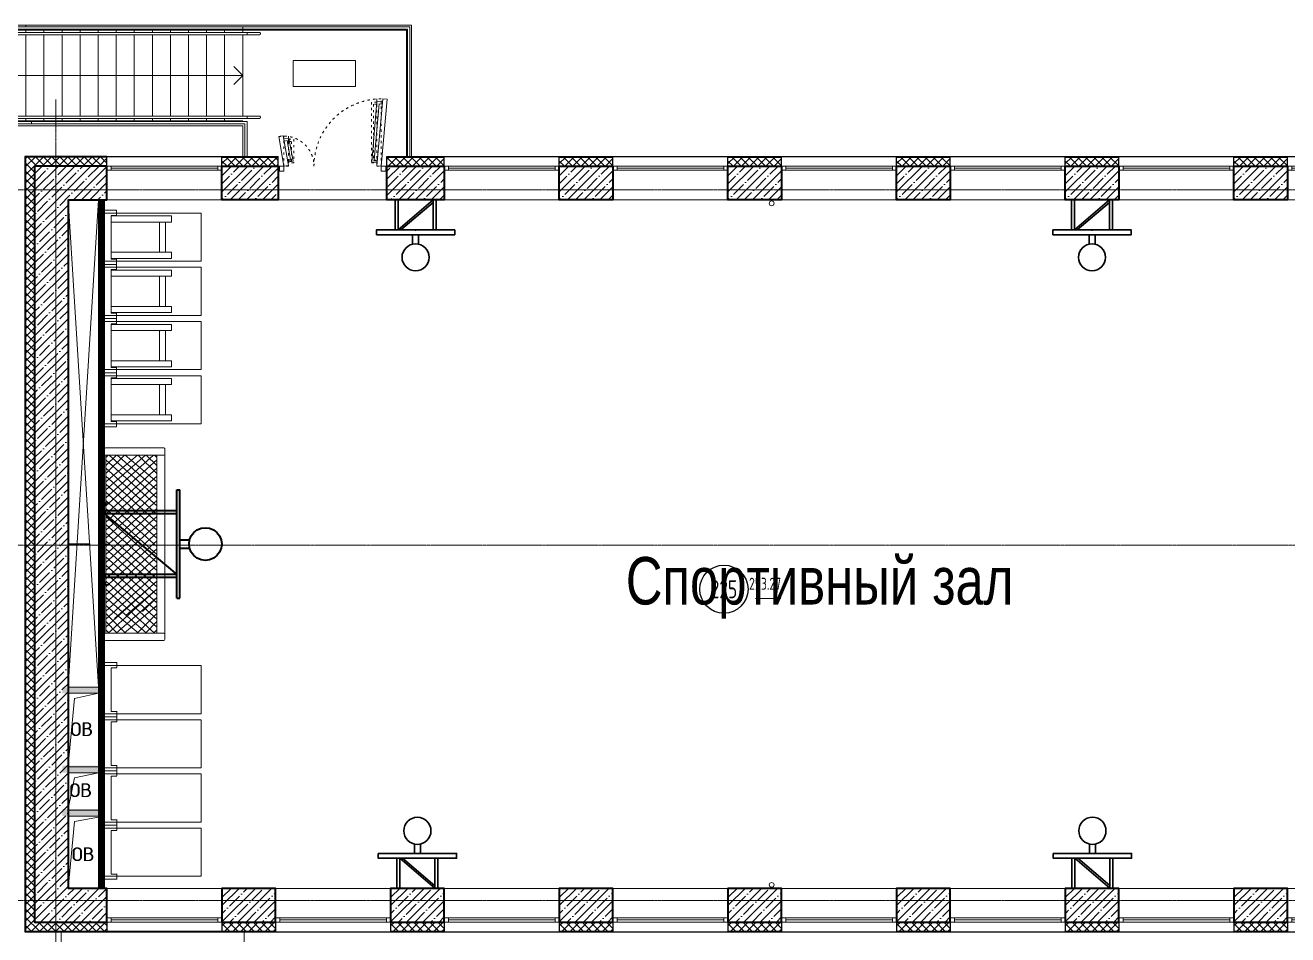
# Model space of a CAD drawing. Header units: millimetres. Extents: x 0 to 168960, y -92093 to 443706.
# Drawn here: x 11684 to 32644, y 239782 to 254888 of the extents above; entities that cross this region are included whole.
import ezdxf
from ezdxf.enums import TextEntityAlignment as Align

# ---------------------------------------------------------------- set-up
doc = ezdxf.new("R2018")
doc.units = ezdxf.units.MM
doc.linetypes.add('ACAD_ISO03W100', pattern=[30, 12, -18])
doc.linetypes.add('осевая', pattern=[50.8, 31.75, -6.35, 6.35, -6.35])
for name, color, linetype, lineweight in [('_0', 7, 'Continuous', 15), ('АР_Названия помещений', 124, 'Continuous', 5), ('АР_Номер помещения', 1, 'Continuous', 25), ('АР_Окна БЛОК', 250, 'Continuous', 13), ('АР_Помещения_площадь', 19, 'Continuous', 9), ('Лестницы', 250, 'Continuous', 13), ('Ограждение', 7, 'Continuous', 9), ('Стрелки вверх', 7, 'Continuous', 9), ('ТХ оборудование', 7, 'Continuous', 9)]:
    doc.layers.add(name, color=color, linetype=linetype, lineweight=lineweight)
doc.layers.add('АР_Сущ.Несущая стена', color=7, linetype='Continuous')
doc.layers.add('ТХ_спорт', color=42, linetype='Continuous')
doc.styles.add('ISOCPEUR', font='isocpeur.ttf', dxfattribs={"height": 175})
doc.styles.add('PDF ISOCPEUR', font='isocpeur.ttf')
doc.styles.get("Standard").update_dxf_attribs({"font": 'arial.ttf'})
pattern_1 = [(225, (302024.89, -201475.06), (67.35192, -67.35192), []), (315, (302024.89, -201475.06), (67.35192, 67.35192), [])]
pattern_2 = [(45, (-54601.8, 48134.54), (-134.70384, 134.70384), []), (45, (-54467.1, 48134.54), (-134.70384, 134.70384), [238.125, -47.625, 0, -47.625])]
pattern_3 = [(225, (304824.89, -201475.06), (67.35192, -67.35192), []), (315, (304824.89, -201475.06), (67.35192, 67.35192), [])]
pattern_4 = [(225, (307624.89, -201475.06), (67.35192, -67.35192), []), (315, (307624.89, -201475.06), (67.35192, 67.35192), [])]
pattern_5 = [(225, (310424.89, -201475.06), (67.35192, -67.35192), []), (315, (310424.89, -201475.06), (67.35192, 67.35192), [])]
pattern_6 = [(225, (313224.89, -201475.06), (67.35192, -67.35192), []), (315, (313224.89, -201475.06), (67.35192, 67.35192), [])]
pattern_7 = [(225, (316024.89, -201475.06), (67.35192, -67.35192), []), (315, (316024.89, -201475.06), (67.35192, 67.35192), [])]
pattern_8 = [(225, (318824.89, -201475.06), (67.35192, -67.35192), []), (315, (318824.89, -201475.06), (67.35192, 67.35192), [])]
pattern_9 = [(45, (-51801.8, 48134.54), (-134.70384, 134.70384), []), (45, (-51667.1, 48134.54), (-134.70384, 134.70384), [238.125, -47.625, 0, -47.625])]
pattern_10 = [(45, (-49001.8, 48134.54), (-134.70384, 134.70384), []), (45, (-48867.1, 48134.54), (-134.70384, 134.70384), [238.125, -47.625, 0, -47.625])]
pattern_11 = [(45, (-46201.8, 48134.54), (-134.70384, 134.70384), []), (45, (-46067.1, 48134.54), (-134.70384, 134.70384), [238.125, -47.625, 0, -47.625])]
pattern_12 = [(45, (-43401.8, 48134.54), (-134.70384, 134.70384), []), (45, (-43267.1, 48134.54), (-134.70384, 134.70384), [238.125, -47.625, 0, -47.625])]
pattern_13 = [(45, (-40601.8, 48134.54), (-134.70384, 134.70384), []), (45, (-40467.1, 48134.54), (-134.70384, 134.70384), [238.125, -47.625, 0, -47.625])]
pattern_14 = [(45, (-37801.8, 48134.54), (-134.70384, 134.70384), []), (45, (-37667.1, 48134.54), (-134.70384, 134.70384), [238.125, -47.625, 0, -47.625])]

# ---------------------------------------------------------------- blocks, each defined once
blk = doc.blocks.new('ОКНО 1910')
at = {"layer": 'АР_Окна БЛОК', "color": 8, "ltscale": 0.1}
for points in [[(178763, -124525), (180673, -124525), (180673, -125085), (178763, -125085)], [(178763, -125015), (180673, -125015), (180673, -125085), (178763, -125085)], [(178763, -125015), (178833, -125015), (178833, -125085), (178763, -125085)], [(180603, -125015), (180673, -125015), (180673, -125085), (180603, -125085)]]:
    blk.add_lwpolyline(points, close=True, dxfattribs=at)
blk.add_lwpolyline([(178833, -125050), (180603, -125050)], dxfattribs=at)
blk = doc.blocks.new('2 ЭТАЖ')
at = {"layer": 'АР_Сущ.Несущая стена', "ltscale": 0.1}
h = blk.add_hatch(dxfattribs=at)
h.set_pattern_fill('ANSI37', color=8, scale=30, angle=180)
h.paths.add_polyline_path([(121352, -88945), (120508, -88945), (120508, -89095), (121352, -89095)])
h.paths.add_polyline_path([(120152, -88580), (120002, -88580), (120002, -89095), (120508, -89095), (120508, -88945), (120152, -88945)])
h.paths.add_polyline_path([(120152, -76390), (120508, -76390), (120508, -76240), (120002, -76240), (120002, -88580), (120152, -88580)])
h.paths.add_polyline_path([(121352, -76240), (120508, -76240), (120508, -76390), (121352, -76390)])
h = blk.add_hatch(dxfattribs=at)
h.set_pattern_fill('ANSI37', color=8, scale=30, angle=180)
h.set_pattern_definition(pattern_1)
h.paths.add_polyline_path([(123262, -76390), (124197, -76390), (124197, -76240), (123262, -76240)])
h = blk.add_hatch(dxfattribs=at)
h.set_pattern_fill('ANSI37', color=8, scale=30, angle=180)
h.set_pattern_definition(pattern_3)
h.paths.add_polyline_path([(126002, -76390), (126952, -76390), (126952, -76240), (126002, -76240)])
h = blk.add_hatch(dxfattribs=at)
h.set_pattern_fill('ANSI37', color=8, scale=30, angle=180)
h.set_pattern_definition(pattern_4)
h.paths.add_polyline_path([(128862, -76390), (129752, -76390), (129752, -76240), (128862, -76240)])
h = blk.add_hatch(dxfattribs=at)
h.set_pattern_fill('ANSI37', color=8, scale=30, angle=180)
h.set_pattern_definition(pattern_5)
h.paths.add_polyline_path([(131662, -76390), (132552, -76390), (132552, -76240), (131662, -76240)])
h = blk.add_hatch(dxfattribs=at)
h.set_pattern_fill('ANSI37', color=8, scale=30, angle=180)
h.set_pattern_definition(pattern_6)
h.paths.add_polyline_path([(134462, -76390), (135352, -76390), (135352, -76240), (134462, -76240)])
h = blk.add_hatch(dxfattribs=at)
h.set_pattern_fill('ANSI37', color=8, scale=30, angle=180)
h.set_pattern_definition(pattern_7)
h.paths.add_polyline_path([(137262, -76390), (138152, -76390), (138152, -76240), (137262, -76240)])
h = blk.add_hatch(dxfattribs=at)
h.set_pattern_fill('ANSI37', color=8, scale=30, angle=180)
h.set_pattern_definition(pattern_8)
h.paths.add_polyline_path([(140062, -76390), (140952, -76390), (140952, -76240), (140062, -76240)])
at = {"layer": 'АР_Сущ.Несущая стена', "lineweight": 13, "ltscale": 10000}
h = blk.add_hatch(dxfattribs=at)
h.set_pattern_fill('ANSI35', color=8, scale=30)
h.paths.add_polyline_path([(120508, -76780), (120152, -76780), (120152, -82680), (120508, -82680)])
h.paths.add_polyline_path([(121352, -76390), (120508, -76390), (120508, -76780), (121352, -76780)])
h.paths.add_polyline_path([(121352, -76780), (120508, -76780), (120508, -82680), (120712, -82680), (120712, -76950), (121352, -76950)])
h.paths.add_polyline_path([(120508, -76390), (120152, -76390), (120152, -76780), (120508, -76780)])
h.paths.add_polyline_path([(120508, -82680), (120152, -82680), (120152, -88945), (120508, -88945)])
h.paths.add_polyline_path([(120712, -82680), (120508, -82680), (120508, -88945), (121352, -88945), (121352, -88385), (120712, -88385)])
h = blk.add_hatch(dxfattribs=at)
h.set_pattern_fill('ANSI35', color=8, scale=30)
h.set_pattern_definition(pattern_2)
h.paths.add_polyline_path([(124197, -76950), (124197, -76595), (123272, -76595), (123272, -76950)])
h.paths.add_polyline_path([(124197, -76595), (124197, -76390), (123272, -76390), (123272, -76595)])
h = blk.add_hatch(dxfattribs=at)
h.set_pattern_fill('ANSI35', color=8, scale=30)
h.set_pattern_definition(pattern_9)
h.paths.add_polyline_path([(126952, -76950), (126952, -76595), (126002, -76595), (126002, -76950)])
h.paths.add_polyline_path([(126952, -76595), (126952, -76390), (126002, -76390), (126002, -76595)])
h = blk.add_hatch(dxfattribs=at)
h.set_pattern_fill('ANSI35', color=8, scale=30)
h.set_pattern_definition(pattern_10)
h.paths.add_polyline_path([(129752, -76950), (129752, -76595), (128872, -76595), (128872, -76950)])
h.paths.add_polyline_path([(129752, -76595), (129752, -76390), (128872, -76390), (128872, -76595)])
h = blk.add_hatch(dxfattribs=at)
h.set_pattern_fill('ANSI35', color=8, scale=30)
h.set_pattern_definition(pattern_11)
h.paths.add_polyline_path([(132552, -76950), (132552, -76595), (131672, -76595), (131672, -76950)])
h.paths.add_polyline_path([(132552, -76595), (132552, -76390), (131672, -76390), (131672, -76595)])
h = blk.add_hatch(dxfattribs=at)
h.set_pattern_fill('ANSI35', color=8, scale=30)
h.set_pattern_definition(pattern_12)
h.paths.add_polyline_path([(135352, -76950), (135352, -76595), (134472, -76595), (134472, -76950)])
h.paths.add_polyline_path([(135352, -76595), (135352, -76390), (134472, -76390), (134472, -76595)])
h = blk.add_hatch(dxfattribs=at)
h.set_pattern_fill('ANSI35', color=8, scale=30)
h.set_pattern_definition(pattern_13)
h.paths.add_polyline_path([(138152, -76950), (138152, -76595), (137272, -76595), (137272, -76950)])
h.paths.add_polyline_path([(138152, -76595), (138152, -76390), (137272, -76390), (137272, -76595)])
h = blk.add_hatch(dxfattribs=at)
h.set_pattern_fill('ANSI35', color=8, scale=30)
h.set_pattern_definition(pattern_14)
h.paths.add_polyline_path([(140952, -76950), (140952, -76595), (140072, -76595), (140072, -76950)])
h.paths.add_polyline_path([(140952, -76595), (140952, -76390), (140072, -76390), (140072, -76595)])
at = {"layer": 'АР_Сущ.Несущая стена', "lineweight": 30, "transparency": 33554559}
blk.add_hatch(color=8, dxfattribs=at).paths.add_polyline_path([(120561, -82658), (120556, -82662), (120552, -82666), (120556, -82670), (120561, -82675), (120565, -82670), (120569, -82666), (120565, -82662)])
at = {"layer": 'АР_Сущ.Несущая стена', "lineweight": 13, "ltscale": 10000}
h = blk.add_hatch(dxfattribs=at)
h.set_pattern_fill('ANSI35', color=8, scale=30)
h.set_pattern_definition(pattern_2)
h.paths.add_polyline_path([(124152, -88385), (124152, -88740), (123272, -88740), (123272, -88385)])
h.paths.add_polyline_path([(124152, -88740), (124152, -88945), (123272, -88945), (123272, -88740)])
h = blk.add_hatch(dxfattribs=at)
h.set_pattern_fill('ANSI35', color=8, scale=30)
h.set_pattern_definition(pattern_9)
h.paths.add_polyline_path([(126952, -88385), (126952, -88740), (126072, -88740), (126072, -88385)])
h.paths.add_polyline_path([(126952, -88740), (126952, -88945), (126072, -88945), (126072, -88740)])
h = blk.add_hatch(dxfattribs=at)
h.set_pattern_fill('ANSI35', color=8, scale=30)
h.set_pattern_definition(pattern_10)
h.paths.add_polyline_path([(129752, -88385), (129752, -88740), (128872, -88740), (128872, -88385)])
h.paths.add_polyline_path([(129752, -88740), (129752, -88945), (128872, -88945), (128872, -88740)])
h = blk.add_hatch(dxfattribs=at)
h.set_pattern_fill('ANSI35', color=8, scale=30)
h.set_pattern_definition(pattern_11)
h.paths.add_polyline_path([(132552, -88385), (132552, -88740), (131672, -88740), (131672, -88385)])
h.paths.add_polyline_path([(132552, -88740), (132552, -88945), (131672, -88945), (131672, -88740)])
h = blk.add_hatch(dxfattribs=at)
h.set_pattern_fill('ANSI35', color=8, scale=30)
h.set_pattern_definition(pattern_12)
h.paths.add_polyline_path([(135352, -88385), (135352, -88740), (134472, -88740), (134472, -88385)])
h.paths.add_polyline_path([(135352, -88740), (135352, -88945), (134472, -88945), (134472, -88740)])
h = blk.add_hatch(dxfattribs=at)
h.set_pattern_fill('ANSI35', color=8, scale=30)
h.set_pattern_definition(pattern_13)
h.paths.add_polyline_path([(138152, -88385), (138152, -88740), (137272, -88740), (137272, -88385)])
h.paths.add_polyline_path([(138152, -88740), (138152, -88945), (137272, -88945), (137272, -88740)])
h = blk.add_hatch(dxfattribs=at)
h.set_pattern_fill('ANSI35', color=8, scale=30)
h.set_pattern_definition(pattern_14)
h.paths.add_polyline_path([(140952, -88385), (140952, -88740), (140072, -88740), (140072, -88385)])
h.paths.add_polyline_path([(140952, -88740), (140952, -88945), (140072, -88945), (140072, -88740)])
at = {"layer": 'АР_Сущ.Несущая стена', "ltscale": 0.1}
h = blk.add_hatch(dxfattribs=at)
h.set_pattern_fill('ANSI37', color=8, scale=30, angle=180)
h.set_pattern_definition(pattern_1)
h.paths.add_polyline_path([(123262, -88945), (124152, -88945), (124152, -89095), (123262, -89095)])
h = blk.add_hatch(dxfattribs=at)
h.set_pattern_fill('ANSI37', color=8, scale=30, angle=180)
h.set_pattern_definition(pattern_3)
h.paths.add_polyline_path([(126062, -88945), (126952, -88945), (126952, -89095), (126062, -89095)])
h = blk.add_hatch(dxfattribs=at)
h.set_pattern_fill('ANSI37', color=8, scale=30, angle=180)
h.set_pattern_definition(pattern_4)
h.paths.add_polyline_path([(128862, -88945), (129752, -88945), (129752, -89095), (128862, -89095)])
h = blk.add_hatch(dxfattribs=at)
h.set_pattern_fill('ANSI37', color=8, scale=30, angle=180)
h.set_pattern_definition(pattern_5)
h.paths.add_polyline_path([(131662, -88945), (132552, -88945), (132552, -89095), (131662, -89095)])
h = blk.add_hatch(dxfattribs=at)
h.set_pattern_fill('ANSI37', color=8, scale=30, angle=180)
h.set_pattern_definition(pattern_6)
h.paths.add_polyline_path([(134462, -88945), (135352, -88945), (135352, -89095), (134462, -89095)])
h = blk.add_hatch(dxfattribs=at)
h.set_pattern_fill('ANSI37', color=8, scale=30, angle=180)
h.set_pattern_definition(pattern_7)
h.paths.add_polyline_path([(137262, -88945), (138152, -88945), (138152, -89095), (137262, -89095)])
h = blk.add_hatch(dxfattribs=at)
h.set_pattern_fill('ANSI37', color=8, scale=30, angle=180)
h.set_pattern_definition(pattern_8)
h.paths.add_polyline_path([(140062, -88945), (140952, -88945), (140952, -89095), (140062, -89095)])
at = {"layer": 'АР_Сущ.Несущая стена', "color": 8, "ltscale": 0.1}
for points in [[(121352, -76230), (119992, -76230), (119992, -89105), (121352, -89105)], [(121352, -76240), (120002, -76240), (120002, -89095), (121352, -89095)], [(121352, -76390), (121352, -76230)], [(121352, -76230), (124197, -76230)], [(123262, -76390), (123262, -76230)], [(123262, -76240), (124197, -76240)], [(124197, -76390), (124197, -76230)], [(126002, -76390), (126002, -76230)], [(126002, -76230), (175020, -76230), (175020, -89105), (173657, -89105)], [(126002, -76240), (126952, -76240)], [(126952, -76390), (126952, -76230)], [(128862, -76390), (128862, -76230)], [(128862, -76240), (129752, -76240)], [(129752, -76390), (129752, -76230)], [(131662, -76390), (131662, -76230)], [(131662, -76240), (132552, -76240)], [(132552, -76390), (132552, -76230)], [(134462, -76390), (134462, -76230)], [(134462, -76240), (135352, -76240)], [(135352, -76390), (135352, -76230)], [(137262, -76390), (137262, -76230)], [(137262, -76240), (138152, -76240)], [(138152, -76390), (138152, -76230)], [(140062, -76390), (140062, -76230)], [(140062, -76240), (140952, -76240)], [(140952, -76390), (140952, -76230)], [(121352, -88945), (121352, -89105)], [(123262, -88945), (123262, -89105)], [(124152, -88945), (124152, -89105)], [(126062, -88945), (126062, -89105)], [(126952, -88945), (126952, -89105)], [(128862, -88945), (128862, -89105)], [(129752, -88945), (129752, -89105)], [(131662, -88945), (131662, -89105)], [(132552, -88945), (132552, -89105)], [(134462, -88945), (134462, -89105)], [(135352, -88945), (135352, -89105)], [(137262, -88945), (137262, -89105)], [(138152, -88945), (138152, -89105)], [(140062, -88945), (140062, -89105)], [(140952, -88945), (140952, -89105)], [(121352, -89105), (143743, -89105), (143743, -92810), (146303, -92810)], [(123262, -89095), (124152, -89095)], [(126062, -89095), (126952, -89095)], [(128862, -89095), (129752, -89095)], [(131662, -89095), (132552, -89095)], [(134462, -89095), (135352, -89095)], [(137262, -89095), (138152, -89095)], [(140062, -89095), (140952, -89095)]]:
    blk.add_lwpolyline(points, dxfattribs=at)
at = {"layer": 'АР_Сущ.Несущая стена', "color": 8, "linetype": 'Continuous', "lineweight": 35, "flags": 128}
for points in [[(121352, -88945), (121352, -88385), (120712, -88385), (120712, -76950), (121352, -76950), (121352, -76390), (120152, -76390), (120152, -88945)], [(123262, -76390), (124197, -76390), (124197, -76950), (123262, -76950)], [(126002, -76390), (126952, -76390), (126952, -76950), (126002, -76950)], [(128862, -76390), (129752, -76390), (129752, -76950), (128862, -76950)], [(131662, -76390), (132552, -76390), (132552, -76950), (131662, -76950)], [(134462, -76390), (135352, -76390), (135352, -76950), (134462, -76950)], [(137262, -76390), (138152, -76390), (138152, -76950), (137262, -76950)], [(140062, -76390), (140952, -76390), (140952, -76950), (140062, -76950)], [(123262, -88945), (124152, -88945), (124152, -88385), (123262, -88385)], [(126062, -88945), (126952, -88945), (126952, -88385), (126062, -88385)], [(128862, -88945), (129752, -88945), (129752, -88385), (128862, -88385)], [(131662, -88945), (132552, -88945), (132552, -88385), (131662, -88385)], [(134462, -88945), (135352, -88945), (135352, -88385), (134462, -88385)], [(137262, -88945), (138152, -88945), (138152, -88385), (137262, -88385)], [(140062, -88945), (140952, -88945), (140952, -88385), (140062, -88385)]]:
    blk.add_lwpolyline(points, close=True, dxfattribs=at)
at = {"layer": 'АР_Сущ.Несущая стена', "color": 8, "rotation": 180}
for p in [(302025, -201475), (307625, -201475), (310425, -201475), (313225, -201475), (316025, -201475), (318825, -201475), (321625, -201475)]:
    blk.add_blockref('ОКНО 1910', p, dxfattribs=at)
at = {"layer": 'АР_Сущ.Несущая стена', "color": 8, "xscale": -1}
for p in [(302025, 36140), (304825, 36140), (307625, 36140), (310425, 36140), (313225, 36140), (316025, 36140), (318825, 36140)]:
    blk.add_blockref('ОКНО 1910', p, dxfattribs=at)
at = {"layer": 'АР_Сущ.Несущая стена', "color": 8, "linetype": 'Continuous', "lineweight": 35, "xscale": -1}
blk.add_blockref('ОКНО 1910', (321625, 36140), dxfattribs=at)
blk = doc.blocks.new('Тип верхнего поручня - D40 шаг 400-1482761-2 этаж_АР1')
at = {"layer": 'Ограждение', "color": 8}
for p, q in [((0, 0), (0, 2)), ((0, -2), (0, 0))]:
    blk.add_line(p, q, dxfattribs=at)
at = {"layer": 'Ограждение', "color": 8, "flags": 128}
for points in [[(0, 20), (8, 20), (16, 20), (24, 20), (32, 20), (40, 20), (48, 20), (55, 20), (63, 20), (70, 20), (78, 20), (85, 20), (92, 20), (99, 20), (106, 20), (113, 20), (119, 20), (126, 20), (132, 20), (138, 20), (143, 20), (149, 20), (154, 20), (159, 20), (164, 20), (168, 20), (172, 20), (176, 20), (180, 20), (183, 20), (186, 20), (189, 20), (192, 20), (194, 20), (196, 20), (197, 20), (198, 20), (199, 20), (200, 20), (200, 20), (200, 20)], [(200, 20), (200, 20), (199, 20), (199, 20), (197, 20), (196, 20), (194, 20), (192, 20), (190, 20), (187, 20), (184, 20), (181, 20), (177, 20), (174, 20), (169, 20), (165, 20), (160, 20), (156, 20), (150, 20), (145, 20), (139, 20), (133, 20), (127, 20), (121, 20), (115, 20), (108, 20), (101, 20), (94, 20), (87, 20), (80, 20), (72, 20), (65, 20), (57, 20), (50, 20), (42, 20), (34, 20), (26, 20), (18, 20), (10, 20), (2, 20), (0, 20)], [(200, 20), (201, 20), (202, 20), (202, 20), (203, 20), (204, 20), (205, 19), (206, 19), (206, 19), (207, 19), (208, 18), (209, 18), (209, 18), (210, 17), (211, 17), (211, 17), (212, 16), (213, 16), (213, 15), (214, 14), (214, 14), (215, 13), (215, 13), (216, 12), (216, 11), (217, 11), (217, 10), (218, 9), (218, 9), (218, 8), (219, 7), (219, 6), (219, 6), (219, 5), (220, 4), (220, 3), (220, 3), (220, 2), (220, 1), (220, 0), (220, 0)], [(220, 0), (220, -1), (220, -2), (220, -2), (220, -3), (220, -4), (219, -5), (219, -6), (219, -6), (219, -7), (218, -8), (218, -9), (218, -9), (217, -10), (217, -11), (217, -11), (216, -12), (216, -13), (215, -13), (214, -14), (214, -14), (213, -15), (213, -15), (212, -16), (211, -16), (211, -17), (210, -17), (209, -18), (209, -18), (208, -18), (207, -19), (206, -19), (206, -19), (205, -19), (204, -20), (203, -20), (203, -20), (202, -20), (201, -20), (200, -20), (200, -20)], [(0, -20), (8, -20), (16, -20), (24, -20), (32, -20), (40, -20), (48, -20), (55, -20), (63, -20), (70, -20), (78, -20), (85, -20), (92, -20), (99, -20), (106, -20), (113, -20), (119, -20), (126, -20), (132, -20), (138, -20), (143, -20), (149, -20), (154, -20), (159, -20), (164, -20), (168, -20), (172, -20), (176, -20), (180, -20), (183, -20), (186, -20), (189, -20), (192, -20), (194, -20), (196, -20), (197, -20), (198, -20), (199, -20), (200, -20), (200, -20), (200, -20)], [(200, -20), (200, -20), (199, -20), (199, -20), (197, -20), (196, -20), (194, -20), (192, -20), (190, -20), (187, -20), (184, -20), (181, -20), (177, -20), (174, -20), (169, -20), (165, -20), (160, -20), (156, -20), (150, -20), (145, -20), (139, -20), (133, -20), (127, -20), (121, -20), (115, -20), (108, -20), (101, -20), (94, -20), (87, -20), (80, -20), (72, -20), (65, -20), (57, -20), (50, -20), (42, -20), (34, -20), (26, -20), (18, -20), (10, -20), (2, -20), (0, -20)]]:
    blk.add_lwpolyline(points, dxfattribs=at)
blk = doc.blocks.new('АР_Лестницы')
at = {"layer": 'Лестницы', "color": 8, "lineweight": 9}
for p, q in [((117437, -74050), (117437, -78120)), ((119782, -74050), (117437, -74050)), ((117512, -74130), (117512, -76090)), ((119782, -74130), (117512, -74130)), ((119107, -74130), (119107, -74170)), ((119707, -74130), (119707, -74170)), ((119782, -74050), (123682, -74050)), ((119782, -74130), (120102, -74130)), ((120007, -74050), (120007, -74076)), ((120007, -74050), (120007, -74076)), ((120007, -74130), (120007, -74170)), ((120007, -74130), (120007, -74170)), ((120102, -74130), (120402, -74130)), ((120307, -74130), (120307, -74170)), ((120307, -74130), (120307, -74170)), ((120402, -74130), (120702, -74130)), ((120607, -74130), (120607, -74170)), ((120607, -74130), (120607, -74170)), ((120702, -74130), (121002, -74130)), ((120907, -74130), (120907, -74170)), ((120907, -74130), (120907, -74170)), ((121002, -74130), (121302, -74130)), ((121207, -74130), (121207, -74170)), ((121207, -74130), (121207, -74170)), ((121302, -74130), (121602, -74130)), ((121507, -74130), (121507, -74170)), ((121507, -74130), (121507, -74170)), ((121602, -74130), (121902, -74130)), ((121807, -74130), (121807, -74170)), ((121807, -74130), (121807, -74170)), ((121902, -74130), (122202, -74130)), ((122107, -74130), (122107, -74170)), ((122107, -74130), (122107, -74170)), ((122202, -74130), (122502, -74130)), ((122407, -74130), (122407, -74170)), ((122407, -74130), (122407, -74170)), ((122502, -74130), (122802, -74130)), ((122707, -74130), (122707, -74170)), ((122707, -74130), (122707, -74170)), ((122802, -74130), (123102, -74130)), ((123007, -74130), (123007, -74170)), ((123007, -74130), (123007, -74170)), ((123102, -74130), (123402, -74130)), ((123307, -74130), (123307, -74170)), ((123307, -74130), (123307, -74170)), ((123402, -74130), (123682, -74130)), ((126327, -74130), (123607, -74130)), ((123607, -74130), (123607, -74170)), ((126407, -74050), (123682, -74050)), ((126327, -76220), (126327, -74130)), ((126407, -76220), (126407, -74050)), ((119107, -74210), (119107, -75560)), ((119407, -74210), (119407, -75560)), ((119707, -74210), (119707, -75560)), ((120007, -74210), (120007, -75560)), ((120007, -74210), (120007, -75560)), ((120307, -74210), (120307, -75560)), ((120307, -74210), (120307, -75560)), ((120607, -74210), (120607, -75560)), ((120607, -74210), (120607, -75560)), ((120907, -74210), (120907, -75560)), ((120907, -74210), (120907, -75560)), ((121207, -74210), (121207, -75560)), ((121207, -74210), (121207, -75560)), ((121507, -74210), (121507, -75560)), ((121507, -74210), (121507, -75560)), ((121807, -74210), (121807, -75560)), ((121807, -74210), (121807, -75560)), ((122107, -74210), (122107, -75560)), ((122107, -74210), (122107, -75560)), ((122407, -74210), (122407, -75560)), ((122407, -74210), (122407, -75560)), ((122707, -74210), (122707, -75560)), ((122707, -74210), (122707, -75560)), ((123007, -74210), (123007, -75560)), ((123007, -74210), (123007, -75560)), ((123307, -74210), (123307, -75560)), ((123307, -74210), (123307, -75560)), ((123607, -74210), (123607, -75560)), ((123607, -74210), (123607, -75560)), ((119107, -75640), (119017, -75640)), ((119017, -76040), (119017, -75640)), ((119107, -75600), (119107, -75640)), ((119107, -75600), (119107, -75640)), ((119107, -75640), (120102, -75640)), ((119707, -75600), (119707, -75640)), ((119707, -75600), (119707, -75640)), ((120007, -75600), (120007, -75640)), ((120007, -75600), (120007, -75640)), ((120102, -75640), (120402, -75640)), ((120307, -75600), (120307, -75640)), ((120307, -75600), (120307, -75640)), ((120402, -75640), (120702, -75640)), ((120607, -75600), (120607, -75640)), ((120607, -75600), (120607, -75640)), ((120702, -75640), (121002, -75640)), ((120907, -75600), (120907, -75640)), ((120907, -75600), (120907, -75640)), ((121002, -75640), (121302, -75640)), ((121207, -75600), (121207, -75640)), ((121207, -75600), (121207, -75640)), ((121302, -75640), (121602, -75640)), ((121507, -75600), (121507, -75640)), ((121507, -75600), (121507, -75640)), ((121602, -75640), (121902, -75640)), ((121807, -75600), (121807, -75640)), ((121807, -75600), (121807, -75640)), ((121902, -75640), (122202, -75640)), ((122107, -75600), (122107, -75640)), ((122107, -75600), (122107, -75640)), ((122202, -75640), (122502, -75640)), ((122407, -75600), (122407, -75640)), ((122407, -75600), (122407, -75640)), ((122502, -75640), (122802, -75640)), ((122707, -75600), (122707, -75640)), ((122707, -75600), (122707, -75640)), ((122802, -75640), (123102, -75640)), ((123007, -75600), (123007, -75640)), ((123007, -75600), (123007, -75640)), ((123102, -75640), (123402, -75640)), ((123307, -75600), (123307, -75640)), ((123307, -75600), (123307, -75640)), ((123402, -75640), (123607, -75640)), ((117512, -75720), (118938, -75720)), ((117512, -75720), (118938, -75720)), ((118978, -75720), (119017, -75720)), ((118978, -75720), (119017, -75720)), ((119017, -75800), (119017, -75800)), ((119017, -75800), (119017, -75800)), ((119097, -75720), (123607, -75720)), ((119097, -76070), (119097, -75720)), ((123607, -75720), (123607, -76220)), ((117507, -76020), (118938, -76020)), ((117507, -76020), (118938, -76020)), ((117512, -76210), (117512, -75930)), ((118978, -76020), (119017, -76020)), ((118978, -76020), (119017, -76020)), ((119017, -78120), (119017, -75910)), ((119097, -75940), (119097, -75940)), ((119097, -78120), (119097, -75940)), ((117512, -76510), (117512, -76210)), ((117507, -76320), (118938, -76320)), ((117507, -76320), (118938, -76320)), ((118978, -76320), (119017, -76320)), ((118978, -76320), (119017, -76320)), ((117507, -76620), (118938, -76620)), ((117512, -76810), (117512, -76510)), ((118978, -76620), (119017, -76620)), ((117507, -76920), (118938, -76920)), ((117507, -76920), (118938, -76920)), ((117512, -77110), (117512, -76810)), ((118978, -76920), (119017, -76920)), ((118978, -76920), (119017, -76920)), ((117512, -77410), (117512, -77110)), ((117507, -77220), (118938, -77220)), ((117507, -77220), (118938, -77220)), ((118978, -77220), (119017, -77220)), ((118978, -77220), (119017, -77220)), ((117507, -77520), (118938, -77520)), ((117507, -77520), (118938, -77520)), ((117512, -77710), (117512, -77410)), ((118978, -77520), (119017, -77520)), ((118978, -77520), (119017, -77520)), ((117512, -78010), (117512, -77710)), ((117507, -77820), (118938, -77820)), ((117507, -77820), (118938, -77820)), ((118978, -77820), (119017, -77820)), ((118978, -77820), (119017, -77820)), ((117437, -78120), (117459, -78120)), ((117437, -78120), (117459, -78120)), ((117497, -78120), (118938, -78120)), ((117497, -78120), (118938, -78120)), ((117507, -78120), (118938, -78120)), ((117507, -78120), (118938, -78120)), ((117512, -78120), (117512, -78010)), ((118978, -78120), (119017, -78120)), ((118978, -78120), (119028, -78120)), ((118978, -78120), (119017, -78120)), ((118978, -78120), (119028, -78120)), ((119066, -78120), (119097, -78120)), ((119066, -78120), (119097, -78120))]:
    blk.add_line(p, q, dxfattribs=at)
at = {"layer": 'Ограждение', "color": 8}
for p, q in [((117458, -74076), (120007, -74076)), ((117458, -75940), (117458, -74076)), ((117496, -74114), (120007, -74114)), ((117496, -75940), (117496, -74114)), ((119027, -74170), (119095, -74170)), ((119095, -74170), (119117, -74170)), ((119106, -74170), (119106, -74210)), ((119107, -74114), (119107, -74076)), ((119107, -74170), (123591, -74170)), ((120007, -74076), (123607, -74076)), ((120007, -74114), (123607, -74114)), ((123591, -74170), (123614, -74170)), ((123607, -74076), (123607, -74114)), ((123607, -74076), (126381, -74076)), ((123607, -74114), (126343, -74114)), ((123614, -74170), (123682, -74170)), ((123682, -74170), (123682, -74210)), ((126343, -74114), (126343, -76220)), ((126381, -74076), (126381, -76220)), ((119027, -74210), (119095, -74210)), ((119095, -74210), (119117, -74210)), ((119107, -74210), (123591, -74210)), ((123591, -74210), (123614, -74210)), ((123614, -74210), (123682, -74210)), ((120090, -75560), (118938, -75560)), ((118938, -75560), (118938, -78120)), ((118938, -78120), (118938, -75560)), ((118978, -75600), (120090, -75600)), ((118978, -78120), (118978, -75600)), ((118978, -78120), (118978, -75600)), ((119028, -78120), (119028, -75651)), ((120102, -75651), (119028, -75651)), ((120090, -75560), (123686, -75560)), ((120090, -75600), (123683, -75600)), ((120102, -75651), (123682, -75651)), ((120102, -75689), (120102, -75651)), ((123695, -75560), (120121, -75560)), ((120121, -75600), (123683, -75600)), ((123682, -75560), (123682, -75600)), ((123682, -75651), (123682, -76220)), ((123686, -75560), (123709, -75560)), ((123777, -75560), (123709, -75560)), ((123709, -75560), (123777, -75560)), ((123721, -75600), (123777, -75600)), ((123721, -75600), (123777, -75600)), ((117548, -75720), (117588, -75720)), ((117548, -78120), (117548, -75720)), ((117588, -78120), (117588, -75720)), ((119066, -78120), (119066, -75689)), ((120102, -75689), (119066, -75689)), ((120102, -75689), (123644, -75689)), ((123644, -75689), (123644, -76220)), ((117458, -75910), (117496, -75910)), ((117458, -78120), (117458, -75910)), ((117496, -75910), (117458, -75910)), ((117496, -78120), (117496, -75910)), ((117497, -78120), (117459, -78120)), ((117548, -78120), (117588, -78120)), ((118938, -78120), (118978, -78120)), ((118938, -78147), (118938, -78310)), ((118978, -78310), (118978, -78147)), ((119066, -78120), (119028, -78120)), ((117548, -78242), (117548, -78220)), ((117548, -78310), (117548, -78242)), ((117588, -78242), (117588, -78220)), ((117588, -78310), (117588, -78242))]:
    blk.add_line(p, q, dxfattribs=at)
at = {"layer": 'Ограждение', "color": 8, "flags": 128}
blk.add_lwpolyline([(123709, -75560), (123707, -75560), (123706, -75560), (123705, -75560), (123704, -75560), (123703, -75560), (123702, -75560), (123700, -75560), (123699, -75560), (123698, -75560), (123697, -75560), (123696, -75560), (123695, -75560)], dxfattribs=at)
at = {"layer": 'Стрелки вверх', "color": 8}
for p, q in [((123607, -74885), (123457, -74735)), ((119107, -74885), (120607, -74885)), ((120607, -74885), (120907, -74885)), ((120907, -74885), (121207, -74885)), ((121207, -74885), (121507, -74885)), ((121507, -74885), (121807, -74885)), ((121807, -74885), (122107, -74885)), ((122107, -74885), (122407, -74885)), ((122407, -74885), (122707, -74885)), ((122707, -74885), (123007, -74885)), ((123007, -74885), (123307, -74885)), ((123307, -74885), (123607, -74885)), ((123607, -74885), (123457, -75035)), ((118225, -75720), (118075, -75870)), ((118222, -78120), (118225, -75720)), ((118225, -75720), (118375, -75870))]:
    blk.add_line(p, q, dxfattribs=at)
at = {"layer": 'Ограждение', "color": 8}
for p, rotation in [((119106, -74190), 180), ((117568, -75720), 90), ((117568, -78120), 270), ((118958, -78120), 270)]:
    blk.add_blockref('Тип верхнего поручня - D40 шаг 400-1482761-2 этаж_АР1', p, dxfattribs=dict(at, rotation=rotation))
for p in [(123682, -74190), (123682, -75580)]:
    blk.add_blockref('Тип верхнего поручня - D40 шаг 400-1482761-2 этаж_АР1', p, dxfattribs=at)
blk = doc.blocks.new('*U335')
at = {"layer": 'АР_Номер помещения', "color": 8}
blk.add_circle((-11031, 10636), 400, dxfattribs=at)
at = {"layer": 'АР_Помещения_площадь', "color": 8}
blk.add_line((-10087, 10480), (-10509, 10480), dxfattribs=at)
at = {"color": 8, "style": 'ISOCPEUR', "width": 0.7, "flags": 1}
blk.add_attdef('КАТЕГОРИЯ', (-499, -2092), '', height=250, dxfattribs=at)
at = {"layer": 'АР_Номер помещения', "color": 8, "style": 'ISOCPEUR', "width": 0.7}
blk.add_attdef('НОМЕР_ПОМЕЩЕНИЯ', text='', height=300, dxfattribs=at).set_placement((-11031, 10636), align=Align.MIDDLE_CENTER)
at = {"layer": 'АР_Помещения_площадь', "color": 8, "style": 'ISOCPEUR', "width": 0.7}
blk.add_attdef('ПЛОЩАДЬ_ПОМЕЩЕНИЯ', text='', height=200, dxfattribs=at).set_placement((-10082, 10727), align=Align.MIDDLE_RIGHT)
at = {"layer": 'АР_Помещения_площадь', "color": 8, "lineweight": 30, "width": 0.7, "flags": 104}
blk.add_attdef('ИМЯ_ПОМЕЩЕНИЯ', text='', height=100, dxfattribs=at).set_placement((158, 1217), align=Align.MIDDLE_CENTER)
blk = doc.blocks.new('1700-3')
at = {"color": 8}
for points in [[(-476, 1526), (-12, 1444), (0, 1513), (-464, 1595)], [(0, -13), (-1051, -105), (-1057, -35), (-6, 57)]]:
    blk.add_lwpolyline(points, close=True, dxfattribs=at)
for points in [[(80, 1600), (0, 1600), (0, 1583), (80, 1583), (80, 1600)], [(-392, 1511), (-427, 1517), (-441, 1434), (-76, 1369), (-61, 1453), (-96, 1459)], [(-392, 1511), (-401, 1462), (-104, 1410), (-96, 1459)], [(0, 1583), (80, 1583), (80, 1513), (50, 1513), (50, 1513), (0, 1513), (0, 1583)], [(-972, -28), (-1007, -31), (-1014, 54), (-63, 137), (-56, 52), (-91, 49)], [(-972, -28), (-976, 22), (-95, 99), (-91, 49)], [(0, -83), (80, -83), (80, -13), (50, -13), (50, -13), (0, -13), (0, -83)], [(80, -100), (0, -100), (0, -83), (80, -83), (80, -100)]]:
    blk.add_lwpolyline(points, dxfattribs=at)
at = {"color": 8, "linetype": 'ACAD_ISO03W100', "ltscale": 3}
for points in [[(-471, 1443), (0, 1443), (0, 1513), (-471, 1513)], [(0, -13), (-1055, -13), (-1055, 57), (0, 57)]]:
    blk.add_lwpolyline(points, close=True, dxfattribs=at)
for points in [[(-386, 1443), (-421, 1443), (-421, 1358), (-50, 1358), (-50, 1443), (-85, 1443)], [(-386, 1443), (-386, 1393), (-85, 1393), (-85, 1443)], [(-970, 57), (-1005, 57), (-1005, 142), (-50, 142), (-50, 57), (-85, 57)], [(-970, 57), (-970, 107), (-85, 107), (-85, 57)]]:
    blk.add_lwpolyline(points, dxfattribs=at)
for centre, radius, start, end in [((0, 1513), 471, 170, 270), ((0, -13), 1055, 90, 181.2023)]:
    blk.add_arc(centre, radius, start, end, dxfattribs=at)
blk = doc.blocks.new('A$C4BE71BC3')
at = {"color": 8, "lineweight": 35, "ltscale": 100}
blk.add_lwpolyline([(102, -28588), (104, -28588), (104, -28750), (-38, -28750), (-38, -28588), (-38, -28588)], dxfattribs=at)
at = {"color": 8, "ltscale": 100}
for points in [[(33, -29952), (33, -30047)], [(-1, -30000), (67, -30000)]]:
    blk.add_lwpolyline(points, dxfattribs=at)
at = {"layer": 'ТХ оборудование', "color": 8, "lineweight": 35}
for p, q in [((-103, -28561), (-160, -28518)), ((-38, -28588), (-103, -28561)), ((32, -28597), (-38, -28588)), ((102, -28588), (32, -28597)), ((168, -28561), (102, -28588)), ((224, -28518), (168, -28561)), ((933, -28750), (-869, -28750)), ((-869, -28800), (-869, -28750)), ((933, -28800), (-869, -28800)), ((-521, -28800), (-521, -30000)), ((-471, -30000), (537, -28800)), ((-471, -28800), (-471, -30000)), ((537, -28800), (537, -30000)), ((587, -28800), (587, -30000)), ((933, -28800), (933, -28750))]:
    blk.add_line(p, q, dxfattribs=at)
blk.add_lwpolyline([(-239, -28326), (-230, -28256), (-203, -28191), (-160, -28135), (-103, -28092), (-38, -28065), (32, -28055), (102, -28065), (168, -28092), (224, -28135), (267, -28191), (294, -28256), (303, -28326), (294, -28396), (267, -28462), (224, -28518), (168, -28561), (102, -28588), (32, -28597), (-38, -28588), (-103, -28561), (-160, -28518), (-203, -28462), (-230, -28396)], close=True, dxfattribs=at)
for points in [[(-521, -30000), (-471, -30000)], [(537, -30000), (587, -30000)]]:
    blk.add_lwpolyline(points, dxfattribs=at)
blk = doc.blocks.new('A$C205B6F02')
at = {"color": 8, "ltscale": 100}
for points in [[(2978, 978), (22, 978)], [(22, 978), (22, 133)], [(2978, 978), (2978, 133)], [(2978, 133), (22, 133)]]:
    blk.add_lwpolyline(points, dxfattribs=at)
at = {"layer": 'ТХ оборудование', "color": 8, "lineweight": 18}
for p, q in [((22, 653), (347, 978)), ((22, 438), (481, 978)), ((22, 304), (615, 978)), ((22, 170), (749, 978)), ((22, 922), (78, 978)), ((22, 788), (212, 978)), ((22, 941), (749, 133)), ((120, 133), (884, 978)), ((120, 978), (884, 133)), ((254, 133), (1018, 978)), ((254, 978), (1018, 133)), ((388, 133), (1152, 978)), ((388, 978), (1152, 133)), ((522, 133), (1286, 978)), ((522, 978), (1286, 133)), ((656, 133), (1420, 978)), ((656, 978), (1420, 133)), ((791, 133), (1555, 978)), ((791, 978), (1555, 133)), ((925, 133), (1689, 978)), ((925, 978), (1689, 133)), ((1059, 133), (1823, 978)), ((1059, 978), (1823, 133)), ((1193, 133), (1957, 978)), ((1193, 978), (1957, 133)), ((1327, 133), (2091, 978)), ((1327, 978), (2091, 133)), ((1462, 133), (2226, 978)), ((1462, 978), (2226, 133)), ((1596, 133), (2360, 978)), ((1596, 978), (2360, 133)), ((1730, 133), (2494, 978)), ((1730, 978), (2494, 133)), ((1864, 133), (2628, 978)), ((1864, 978), (2628, 133)), ((1999, 133), (2762, 978)), ((1999, 978), (2762, 133)), ((2133, 133), (2897, 978)), ((2133, 978), (2897, 133)), ((2267, 978), (2978, 186)), ((2267, 133), (2978, 925)), ((2401, 978), (2978, 320)), ((2535, 978), (2978, 454)), ((2670, 978), (2978, 670)), ((2804, 978), (2978, 804)), ((2938, 978), (2978, 938)), ((22, 807), (615, 133)), ((22, 672), (481, 133)), ((262, 836), (884, 133)), ((320, 643), (749, 133)), ((2401, 133), (2978, 790)), ((22, 457), (347, 133)), ((2670, 133), (2978, 441)), ((22, 323), (212, 133)), ((378, 370), (615, 133)), ((2804, 133), (2978, 307)), ((22, 189), (78, 133)), ((436, 178), (481, 133)), ((2938, 133), (2978, 172))]:
    blk.add_line(p, q, dxfattribs=at)
at = {"layer": 'ТХ оборудование', "color": 8}
blk.add_line((2535, 133), (2978, 656), dxfattribs=at)
for points in [[(-100, 22), (-100, 978, -0.414214), (-78, 1000), (0, 1000, -0.414214), (22, 978), (22, 22, -0.414214), (0, 0), (-78, 0, -0.414214)], [(3099, 22), (3099, 978, 0.414214), (3077, 1000), (3000, 1000, 0.414214), (2978, 978), (2978, 22, 0.414214), (3000, 0), (3077, 0, 0.414214)]]:
    blk.add_lwpolyline(points, format="xyb", close=True, dxfattribs=at)
blk.add_lwpolyline([(2989, 3, -0.131652), (2978, 0), (22, 0, -0.131652), (11, 3)], format="xyb", dxfattribs=at)
blk.add_lwpolyline([(22, 133), (2978, 133)], dxfattribs=at)
blk = doc.blocks.new('ферма тренир')
at = {"layer": 'ТХ_спорт', "color": 8, "lineweight": 30}
for p, q in [((822522, -87224), (823102, -86724)), ((822567, -87224), (823102, -86768)), ((822805, -86724), (822819, -86724)), ((822812, -86730), (822812, -86717)), ((822805, -87225), (822818, -87225)), ((822812, -87219), (822812, -87232))]:
    blk.add_line(p, q, dxfattribs=at)
for points in [[(822472, -87224), (822472, -86724), (822522, -86724), (822522, -87224)], [(823152, -87224), (823152, -86724), (823102, -86724), (823102, -87224)], [(822862, -87460), (822862, -87304), (822762, -87304), (822762, -87460)]]:
    blk.add_lwpolyline(points, dxfattribs=at)
blk.add_lwpolyline([(822162, -87304), (823462, -87304), (823462, -87224), (822162, -87224)], close=True, dxfattribs=at)
blk.add_circle((822812, -87679), 225, dxfattribs=at)
blk = doc.blocks.new('спорт инвентарь 1')
at = {"color": 8}
blk.add_lwpolyline([(-53, 0), (-852, 0), (-852, 1604), (-53, 1604)], close=True, dxfattribs=at)
for points in [[(-805, 111), (-805, 1112)], [(-704, 1112), (-805, 1112)], [(-704, 1112), (-704, 111)], [(-201, 1112), (-201, 1011), (-704, 1011), (-704, 911), (-201, 911)], [(-201, 111), (-201, 1112)], [(-101, 111), (-101, 1112), (-201, 1112)], [(-815, 201), (-900, 201), (-900, 0), (0, 0), (0, 201), (-90, 201)], [(-815, 201), (-815, 111)], [(-815, 111), (-90, 111)], [(-90, 111), (-90, 201)]]:
    blk.add_lwpolyline(points, dxfattribs=at)
blk = doc.blocks.new('бег дорожка')
at = {"color": 8}
blk.add_lwpolyline([(-53, 0), (-852, 0), (-852, 1604), (-53, 1604)], close=True, dxfattribs=at)
for points in [[(-818, 201), (-903, 201), (-903, 0), (-3, 0), (-3, 201), (-93, 201)], [(-815, 201), (-815, 111)], [(-815, 111), (-90, 111)], [(-90, 111), (-90, 201)]]:
    blk.add_lwpolyline(points, dxfattribs=at)

msp = doc.modelspace()

# ---------------------------------------------------------------- hatches: boundary and pattern name
at = {"layer": '_0'}
h = msp.add_hatch(dxfattribs=at)
h.set_pattern_fill('AR-CONC', color=256, scale=2, angle=180)
h.set_pattern_definition([(230, (9430.96, 328938.23), (-364.3693, 31.8782), [38.1, -419.1]), (175, (9430.96, 328938.23), (70.4868, -382.1137), [30.48, -335.2812]), (280.45144, (9400.6, 328940.9), (-293.8825, -350.2355), [32.38, -356.1805]), (226.1842, (9430.96, 328836.63), (-542.158, 84.0847), [57.15, -628.65]), (276.63556, (9385.8, 328843.64), (-474.8083, -494.8522), [48.57, -534.2712]), (171.18415, (9430.96, 328836.63), (-474.8083, -494.8522), [45.72, -502.9195]), (201, (9380.16, 328862.03), (-303.2288, 204.5304), [38.1, -419.1]), (146, (9380.16, 328862.03), (-123.604, -368.376), [30.48, -335.28]), (251.45144, (9354.9, 328879.07), (-426.8328, -163.8455), [32.38, -356.1799]), (217.5, (9430.96, 328938.23), (-6.1772, -169.11008), [0, -331.216, 0, -340.36, 0, -336.55]), (187.5, (9430.96, 328938.23), (-133.63933, -200.36115), [0, -194.056, 0, -323.596, 0, -128.27]), (147.5, (9544.24, 328938.23), (-271.1812, 11.45749), [0, -127, 0, -396.24, 0, -525.78]), (137.5, (9595.04, 328938.23), (-296.25836, -50.853), [0, -165.1, 0, -263.144, 0, -373.38])])
h.paths.add_polyline_path([(12899.478, 243793.006), (12899.478, 242593.006), (12299.478, 242593.006), (12299.478, 242473.006), (12899.478, 242473.006), (12899.478, 241873.006), (12299.478, 241873.006), (12299.478, 241753.006), (12899.478, 241753.006), (12899.478, 240553.006), (13001.079, 240553.006), (13001.079, 243893.006), (13001.079, 251987.97), (12901.079, 251987.97), (12901.079, 243893.006), (12299.478, 243893.006), (12299.478, 243793.006)])
at = {"layer": '_0', "ltscale": 100, "transparency": 33554636}
h = msp.add_hatch(dxfattribs=at)
h.set_pattern_fill('ANSI31', color=256)
h.set_pattern_definition([(45, (-447125.2898, 182912.4695), (-2.24506403, 2.24506403), [])])
h.paths.add_polyline_path([(13001.079, 240553.006), (12901.079, 240553.006), (12901.079, 251987.97), (13001.079, 251987.97)])
at = {"layer": '_0', "transparency": 33554559}
msp.add_hatch(color=256, dxfattribs=at).paths.add_polyline_path([(12902.518, 246280.647), (12898.284, 246276.413), (12894.05, 246272.179), (12898.284, 246267.946), (12902.518, 246263.712), (12906.751, 246267.946), (12910.985, 246272.179), (12906.751, 246276.413)])

# ---------------------------------------------------------------- linework, layer by layer
at = {"layer": '_0', "linetype": 'осевая', "ltscale": 0.3}
for p, q in [((12193.71, 233153.426), (12193.71, 253653.426)), ((1843.71, 252153.426), (70093.71, 252153.426)), ((1843.71, 246253.426), (70093.71, 246253.426)), ((1843.71, 240353.426), (70093.71, 240353.426))]:
    msp.add_line(p, q, dxfattribs=at)
at = {"layer": '_0', "ltscale": 0.1}
for p, q in [((17787.715, 251987.97), (18587.715, 251987.135)), ((29001.244, 251987.97), (29801.244, 251987.135)), ((17787.715, 240553.006), (18587.715, 240553.841)), ((29001.244, 240553.006), (29801.244, 240553.841))]:
    msp.add_line(p, q, dxfattribs=at)
at = {"layer": '_0'}
for points in [[(16132.942, 253873.252), (17168.857, 253873.252), (17168.857, 254301.021), (16132.942, 254301.021)], [(13064.25, 246958.025), (13013.447, 246958.025), (13013.447, 246907.221), (13026.148, 246907.221), (13026.148, 246949.557), (13064.25, 246949.557)], [(13064.25, 245586.334), (13064.25, 245599.035), (13021.914, 245599.035), (13021.914, 245637.137), (13013.447, 245637.137), (13013.447, 245586.334)], [(12279.479, 238238.006), (15317.006, 238238.006), (15317.006, 239843.006), (12279.479, 239843.006)]]:
    msp.add_lwpolyline(points, close=True, dxfattribs=at)
for points in [[(12901.079, 243893.006), (12399.478, 251987.97)], [(12399.478, 243893.006), (12901.079, 251987.97)], [(12901.079, 251987.97), (12901.079, 240553.006)], [(13001.079, 240553.006), (13001.079, 251987.97)], [(35149.679, 242944.82), (35150.379, 240553.006), (13001.08, 240553.006), (13001.079, 251987.97), (35150.379, 251987.97), (35148.695, 249393.615)], [(12901.079, 243893.006), (12399.478, 243893.006)], [(12399.478, 242593.006), (12501.079, 243706.957), (12901.079, 243793.006)], [(12901.079, 243793.006), (12399.478, 243793.006)], [(12399.478, 241873.006), (12501.079, 242386.957), (12901.079, 242473.006)], [(12399.478, 240553.006), (12501.079, 241660.935), (12901.079, 241734.829)]]:
    msp.add_lwpolyline(points, dxfattribs=at)
at = {"layer": '_0', "ltscale": 100}
msp.add_lwpolyline([(13001.079, 240553.006), (12901.079, 240553.006), (12901.079, 251987.97), (13001.079, 251987.97)], close=True, dxfattribs=at)
at = {"layer": '_0', "lineweight": 25}
msp.add_lwpolyline([(12762.808, 246272.179), (12407.185, 246272.179)], dxfattribs=at)
at = {"layer": '_0', "ltscale": 0.1}
for points in [[(12892.785, 242573.006), (12399.478, 242573.006)], [(12892.785, 242473.006), (12399.478, 242473.006)], [(12892.785, 241853.006), (12399.478, 241853.006)], [(12892.785, 241753.006), (12399.478, 241753.006)]]:
    msp.add_lwpolyline(points, dxfattribs=at)
at = {"layer": '_0', "linetype": 'Continuous', "lineweight": 5}
for centre in [(24076.079, 251930.488), (24076.079, 240610.488)]:
    msp.add_circle(centre, 40, dxfattribs=at)

# ---------------------------------------------------------------- block references
at = {"layer": '_0'}
for name, p in [('АР_Лестницы', (-108312.066, 328938.23)), ('АР_Лестницы', (-108312.065, 328938.23)), ('2 ЭТАЖ', (-108312.065, 328938.23))]:
    msp.add_blockref(name, p, dxfattribs=at)
at = {"layer": '_0', "xscale": -1.058823846503782, "yscale": 1.058823846503782, "zscale": 1.058823846503782, "rotation": 90}
msp.add_blockref('1700-3', (17581.097, 252547.97), dxfattribs=at)
at = {"layer": '_0', "linetype": 'Continuous', "lineweight": 30}
for p in [(-804647.36, 338711.475), (-793417.36, 338711.475)]:
    msp.add_blockref('ферма тренир', p, dxfattribs=at)
at = {"layer": '_0'}
for name, p, rotation in [('спорт инвентарь 1', (13001.079, 250915.505), 270), ('спорт инвентарь 1', (13001.079, 250015.488), 270), ('спорт инвентарь 1', (13001.079, 249115.47), 270), ('спорт инвентарь 1', (13001.079, 248215.453), 270), ('A$C205B6F02', (14001.101, 244770.477), 90.00000000000001), ('бег дорожка', (13001.679, 243401.245), 270), ('бег дорожка', (13001.679, 242501.205), 270), ('бег дорожка', (13001.679, 241601.187), 270), ('бег дорожка', (13001.679, 240701.147), 270)]:
    msp.add_blockref(name, p, dxfattribs=dict(at, rotation=rotation))
at = {"layer": '_0', "lineweight": 35, "ltscale": 2, "rotation": 270}
msp.add_blockref('A$C4BE71BC3', (43000.887, 246303.592), dxfattribs=at)
at = {"layer": '_0'}
ref = msp.add_blockref('*U335', (34314.198, 234885.513), dxfattribs=at)
ref.add_attrib('НОМЕР_ПОМЕЩЕНИЯ', '225', dxfattribs={"layer": 'АР_Номер помещения', "color": 8, "height": 300, "style": 'ISOCPEUR', "width": 0.7}).set_placement((23283.531, 245521.175), align=Align.MIDDLE_CENTER)
lines = msp.add_mtext('\\W0.8000;Спортивный зал', dxfattribs={"layer": 'АР_Названия помещений', "color": 8, "insert": (21654.657, 246055.641), "char_height": 788.3911, "width": 6640.5997, "attachment_point": 1})
ref.add_attrib('ИМЯ_ПОМЕЩЕНИЯ', '', (21654.657, 246055.641), dxfattribs={"flags": 104}).embed_mtext(lines)
ref.add_attrib('ПЛОЩАДЬ_ПОМЕЩЕНИЯ', '253.27', dxfattribs={"layer": 'АР_Помещения_площадь', "color": 8, "height": 200, "style": 'ISOCPEUR', "width": 0.7}).set_placement((24232.168, 245612.302), align=Align.MIDDLE_RIGHT)
at = {"layer": '_0', "linetype": 'Continuous', "lineweight": 30, "xscale": -1, "rotation": 180}
for p in [(-804617.36, 153829.501), (-793410.596, 153829.918)]:
    msp.add_blockref('ферма тренир', p, dxfattribs=at)

# ---------------------------------------------------------------- texts
at = {"layer": '_0', "lineweight": 5, "ltscale": 0.1, "char_height": 229.1932, "attachment_point": 7, "style": 'PDF ISOCPEUR'}
for insert in [(12432.414, 243081.642), (12439.107, 243081.642), (12415.201, 242068.384), (12421.894, 242068.384), (12455.902, 241004.659), (12462.595, 241004.659)]:
    msp.add_mtext('ОВ', dxfattribs=dict(at, insert=insert))

doc.saveas('drawing.dxf')
